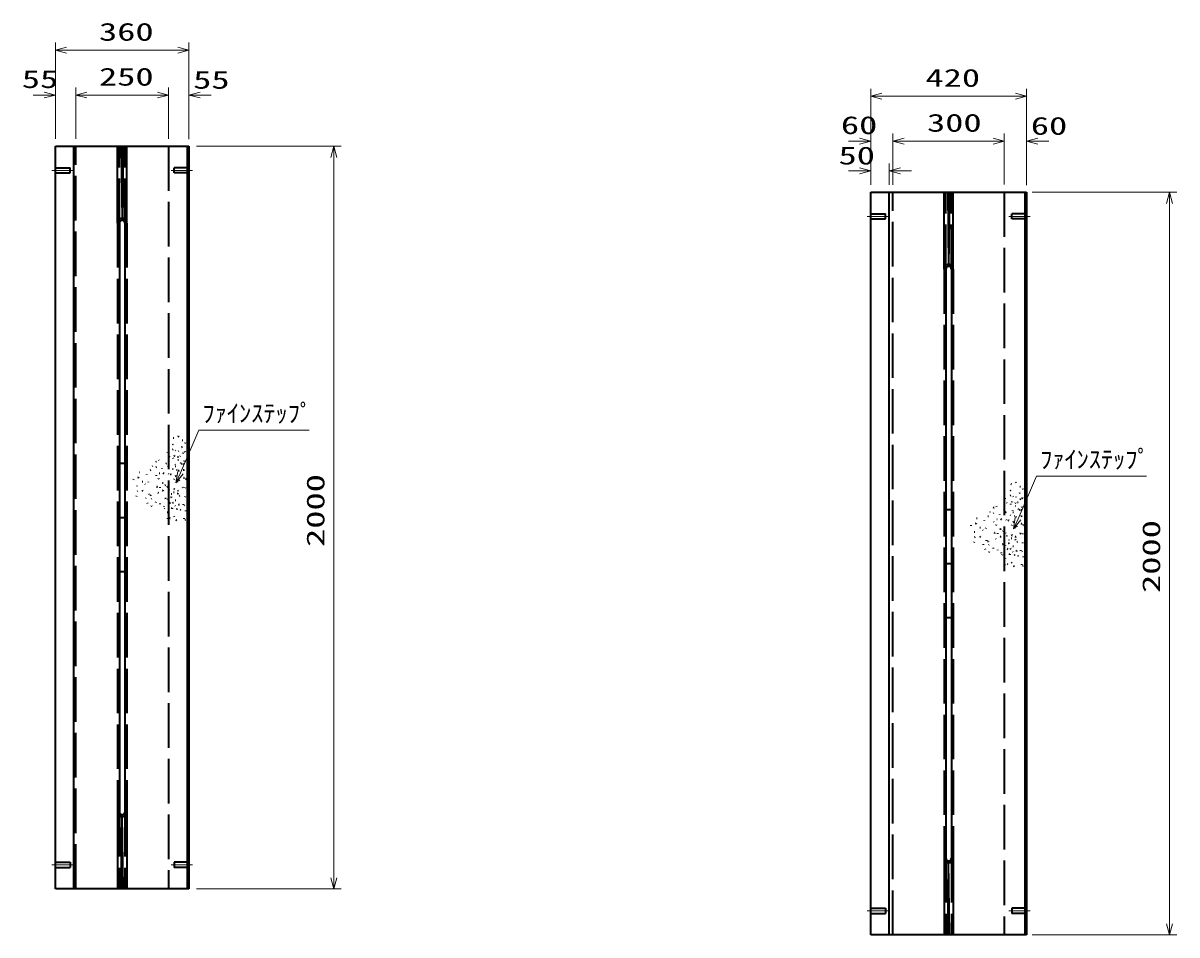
# Model space of a CAD drawing. Units: millimetres on the paper. Extents: x 0 to 841, y 0 to 594.
# Drawn here: x 274.7 to 430.1, y 290 to 412.7 of the extents above; entities that cross this region are included whole.
import ezdxf
from ezdxf.enums import TextEntityAlignment as Align

# ---------------------------------------------------------------- set-up
doc = ezdxf.new("R2010")
doc.units = ezdxf.units.MM
doc.linetypes.add('DASHED', pattern=[7.5, 6, -1.5])
doc.linetypes.add('USER1', pattern=[18.5, 12, -1.5, 3.5, -1.5])
for name, color, linetype, lineweight in [('D-BMK（構造物基準線）', 2, 'USER1', 18), ('D-STR-DIM（寸法）', 7, 'Continuous', 13), ('D-STR-HTXT（旗上げ）', 7, 'Continuous', 13), ('D-STR（構造物）', 1, 'Continuous', 35)]:
    doc.layers.add(name, color=color, linetype=linetype, lineweight=lineweight)
doc.styles.add('ＭＳ ゴシック', font='')
doc.styles.get('ＭＳ ゴシック').set_extended_font_data('MS Gothic')

# ---------------------------------------------------------------- blocks, each defined once
blk = doc.blocks.new('_Open30')
at = {"color": 7, "linetype": 'Continuous', "lineweight": 13}
for p, q in [((-1, 0.2679), (0, 0)), ((0, 0), (-1, -0.2679)), ((0, 0), (-1, 0))]:
    blk.add_line(p, q, dxfattribs=at)

msp = doc.modelspace()

# ---------------------------------------------------------------- linework, layer by layer
at = {"layer": 'D-BMK（構造物基準線）'}
for p, q in [((278.569, 392.904), (281.418, 392.904)), ((297.493, 392.904), (294.643, 392.904)), ((388.409, 386.705), (391.259, 386.705)), ((410.333, 386.705), (407.484, 386.705)), ((278.569, 299.404), (281.418, 299.404)), ((297.493, 299.404), (294.643, 299.404)), ((388.409, 293.205), (391.259, 293.205)), ((410.333, 293.205), (407.484, 293.205))]:
    msp.add_line(p, q, dxfattribs=at)
at = {"layer": 'D-STR-DIM（寸法）'}
for p, q in [((279.031, 404.05), (279.031, 410.1)), ((280.531, 409.1), (295.531, 409.1)), ((297.031, 404.08), (297.031, 410.1)), ((277.531, 403.05), (276.031, 403.05)), ((279.031, 397.154), (279.031, 404.05)), ((281.781, 397.205), (281.781, 404.05)), ((281.781, 397.154), (281.781, 404.05)), ((283.281, 403.05), (284.781, 403.05)), ((283.281, 403.05), (292.781, 403.05)), ((292.781, 403.05), (291.281, 403.05)), ((294.281, 397.154), (294.281, 404.05)), ((294.281, 397.19), (294.281, 404.05)), ((297.031, 397.123), (297.031, 404.05)), ((298.531, 403.05), (300.031, 403.05)), ((388.871, 397.852), (388.871, 403.902)), ((390.371, 402.902), (408.371, 402.902)), ((409.871, 397.882), (409.871, 403.902)), ((387.371, 396.852), (385.871, 396.852)), ((388.871, 390.955), (388.871, 397.852)), ((391.871, 391.007), (391.871, 397.852)), ((391.871, 390.955), (391.871, 397.852)), ((393.371, 396.852), (394.871, 396.852)), ((393.371, 396.852), (405.371, 396.852)), ((405.371, 396.852), (403.871, 396.852)), ((406.871, 391.022), (406.871, 397.852)), ((406.871, 390.992), (406.871, 397.852)), ((409.871, 390.925), (409.871, 397.852)), ((411.371, 396.852), (412.871, 396.852)), ((298.031, 396.154), (317.535, 396.154)), ((316.535, 297.654), (316.535, 394.654)), ((410.621, 389.955), (430.125, 389.955)), ((429.125, 291.455), (429.125, 388.455)), ((298.031, 296.154), (317.535, 296.154)), ((410.621, 289.955), (430.125, 289.955))]:
    msp.add_line(p, q, dxfattribs=at)
at = {"layer": 'D-STR-HTXT（旗上げ）'}
for p, q in [((388.871, 390.955), (388.871, 393.838)), ((391.371, 390.955), (391.371, 393.838)), ((387.371, 392.838), (385.871, 392.838)), ((392.871, 392.838), (394.371, 392.838))]:
    msp.add_line(p, q, dxfattribs=at)
for points in [[(313.204, 357.941), (298.374, 357.941), (295.874, 352.191)], [(426.044, 351.743), (411.214, 351.743), (408.715, 345.992)]]:
    msp.add_lwpolyline(points, dxfattribs=at)
at = {"layer": 'D-STR（構造物）'}
for p, q in [((279.031, 296.154), (279.031, 396.154)), ((279.031, 396.154), (297.031, 396.154)), ((281.531, 296.154), (281.531, 396.154)), ((287.406, 385.805), (287.406, 396.154)), ((287.406, 385.805), (287.406, 396.154)), ((287.906, 396.154), (288.031, 386.18)), ((288.156, 396.154), (288.031, 386.18)), ((288.656, 385.805), (288.656, 396.154)), ((296.781, 396.154), (296.781, 296.154)), ((297.031, 396.154), (297.031, 296.154)), ((388.871, 289.955), (388.871, 389.955)), ((388.871, 389.955), (409.871, 389.955)), ((391.371, 289.955), (391.371, 389.955)), ((398.746, 379.606), (398.746, 389.955)), ((398.746, 379.606), (398.746, 389.955)), ((399.246, 389.955), (399.371, 379.981)), ((399.496, 389.955), (399.371, 379.981)), ((399.996, 379.606), (399.996, 389.955)), ((409.621, 389.955), (409.621, 289.955)), ((409.871, 389.955), (409.871, 289.955)), ((287.656, 385.805), (287.656, 306.502)), ((288.406, 385.805), (288.406, 306.502)), ((398.996, 379.606), (398.996, 300.303)), ((399.746, 379.606), (399.746, 300.303)), ((294.799, 356.031), (294.852, 355.978)), ((294.852, 355.978), (294.905, 356.031)), ((294.913, 356.885), (294.986, 356.866)), ((295.539, 357.06), (295.596, 357.109)), ((295.596, 357.109), (295.644, 357.051)), ((296.114, 356.554), (296.189, 356.554)), ((296.462, 356.17), (296.515, 356.223)), ((296.515, 356.223), (296.568, 356.17)), ((294.145, 354.894), (294.138, 354.969)), ((294.892, 355.308), (294.827, 355.271)), ((295.062, 354.485), (295.001, 354.442)), ((295.062, 354.485), (295.105, 354.424)), ((295.279, 355.158), (295.205, 355.171)), ((295.618, 355.087), (295.644, 355.157)), ((295.827, 354.411), (295.895, 354.443)), ((296.098, 355.622), (296.025, 355.603)), ((296.078, 355.694), (296.098, 355.622)), ((296.215, 354.785), (296.228, 354.859)), ((296.228, 354.859), (296.302, 354.845)), ((296.41, 354.985), (296.471, 355.028)), ((296.471, 355.028), (296.514, 354.966)), ((288.656, 353.412), (287.406, 353.412)), ((292.127, 353.057), (292.147, 353.13)), ((292.6, 353.64), (292.547, 353.693)), ((292.575, 352.933), (292.64, 352.97)), ((292.6, 353.64), (292.653, 353.693)), ((293.016, 353.817), (292.978, 353.882)), ((293.981, 353.437), (293.923, 353.389)), ((294.166, 353.101), (294.227, 353.058)), ((294.227, 353.058), (294.184, 352.997)), ((294.433, 354.296), (294.363, 354.322)), ((294.846, 354.181), (294.877, 354.113)), ((295.173, 353.072), (295.248, 353.072)), ((295.192, 353.242), (295.179, 353.316)), ((295.496, 354.309), (295.558, 354.352)), ((295.605, 353.881), (295.53, 353.888)), ((295.558, 354.352), (295.601, 354.29)), ((295.949, 353.465), (295.9, 353.522)), ((296.06, 353.407), (295.998, 353.364)), ((296.103, 353.346), (296.06, 353.407)), ((296.351, 353.355), (296.277, 353.368)), ((296.338, 353.281), (296.351, 353.355)), ((296.342, 353.733), (296.38, 353.798)), ((296.38, 353.798), (296.445, 353.76)), ((289.534, 351.313), (289.515, 351.241)), ((290.217, 351.536), (290.16, 351.488)), ((290.265, 351.479), (290.217, 351.536)), ((290.374, 352.226), (290.3, 352.232)), ((291.339, 351.935), (291.346, 352.01)), ((291.818, 352.55), (291.893, 352.557)), ((292.593, 351.843), (292.625, 351.775)), ((292.868, 351.346), (292.926, 351.394)), ((292.926, 351.394), (292.974, 351.336)), ((293.083, 352.083), (293.008, 352.09)), ((293.391, 352.82), (293.366, 352.749)), ((293.642, 352.105), (293.574, 352.074)), ((293.642, 352.105), (293.611, 352.173)), ((294.33, 352), (294.282, 352.057)), ((294.582, 351.961), (294.517, 351.923)), ((294.545, 352.026), (294.582, 351.961)), ((294.809, 352.701), (294.883, 352.694)), ((295.023, 351.353), (294.985, 351.288)), ((295.186, 351.734), (295.259, 351.754)), ((295.259, 351.754), (295.239, 351.826)), ((295.417, 352.55), (295.344, 352.531)), ((295.579, 352.513), (295.641, 352.47)), ((295.641, 352.47), (295.598, 352.409)), ((296.26, 352.557), (296.334, 352.571)), ((296.39, 351.502), (296.316, 351.489)), ((296.334, 352.571), (296.347, 352.497)), ((296.403, 351.429), (296.39, 351.502)), ((296.632, 351.332), (296.571, 351.375)), ((296.589, 351.27), (296.632, 351.332)), ((289.987, 350.437), (290.062, 350.437)), ((290.81, 350.982), (290.735, 350.982)), ((290.755, 349.731), (290.82, 349.768)), ((290.82, 349.768), (290.783, 349.833)), ((291.189, 350.597), (291.136, 350.65)), ((291.558, 350.899), (291.589, 350.967)), ((292.695, 350.294), (292.695, 350.219)), ((292.77, 350.294), (292.695, 350.294)), ((293.163, 350.167), (293.144, 350.24)), ((293.444, 350.84), (293.519, 350.84)), ((293.546, 349.775), (293.478, 349.743)), ((293.519, 350.84), (293.519, 350.765)), ((293.578, 349.707), (293.546, 349.775)), ((293.844, 350.508), (293.791, 350.455)), ((294.123, 350.273), (294.066, 350.224)), ((294.123, 350.273), (294.172, 350.215)), ((294.308, 349.937), (294.37, 349.894)), ((294.37, 349.894), (294.327, 349.832)), ((295.013, 349.944), (295.071, 349.992)), ((295.071, 349.992), (295.022, 350.05)), ((295.446, 350.997), (295.433, 350.923)), ((295.58, 349.759), (295.507, 349.778)), ((295.56, 349.687), (295.58, 349.759)), ((295.7, 351.187), (295.639, 351.144)), ((295.7, 351.187), (295.743, 351.126)), ((296.141, 350.2), (296.202, 350.243)), ((296.202, 350.243), (296.245, 350.181)), ((296.494, 350.19), (296.481, 350.116)), ((407.639, 349.832), (407.693, 349.779)), ((407.693, 349.779), (407.746, 349.832)), ((407.754, 350.687), (407.826, 350.667)), ((408.379, 350.862), (408.437, 350.91)), ((408.437, 350.91), (408.485, 350.853)), ((408.955, 350.356), (409.03, 350.356)), ((409.302, 349.971), (409.355, 350.024)), ((409.355, 350.024), (409.408, 349.971)), ((289.951, 349.081), (289.932, 349.009)), ((290.091, 349.719), (290.033, 349.671)), ((291.196, 348.771), (291.17, 348.701)), ((291.65, 349.236), (291.631, 349.308)), ((291.834, 349.148), (291.769, 349.11)), ((291.834, 349.148), (291.872, 349.083)), ((291.958, 348.679), (292.011, 348.732)), ((292.575, 348.187), (292.594, 348.26)), ((292.831, 349.524), (292.902, 349.498)), ((293.876, 348.758), (293.808, 348.726)), ((293.908, 348.69), (293.876, 348.758)), ((294.154, 348.655), (294.129, 348.585)), ((294.649, 348.858), (294.576, 348.839)), ((294.703, 349.307), (294.628, 349.307)), ((294.629, 348.93), (294.649, 348.858)), ((294.917, 348.157), (294.864, 348.21)), ((295.026, 349.53), (294.951, 349.536)), ((295.174, 348.483), (295.249, 348.483)), ((295.559, 349.386), (295.487, 349.366)), ((295.579, 349.313), (295.559, 349.386)), ((295.746, 349.028), (295.803, 349.076)), ((295.803, 349.076), (295.755, 349.133)), ((296.499, 348.994), (296.493, 348.919)), ((406.985, 348.696), (406.979, 348.77)), ((407.733, 349.109), (407.668, 349.072)), ((407.903, 348.287), (407.841, 348.244)), ((407.903, 348.287), (407.946, 348.225)), ((408.12, 348.96), (408.046, 348.973)), ((408.459, 348.888), (408.484, 348.959)), ((408.667, 348.213), (408.735, 348.244)), ((408.938, 349.423), (408.866, 349.404)), ((408.919, 349.496), (408.938, 349.423)), ((409.055, 348.586), (409.068, 348.66)), ((409.068, 348.66), (409.142, 348.647)), ((409.25, 348.786), (409.312, 348.829)), ((409.312, 348.829), (409.355, 348.768)), ((291.415, 348.125), (291.447, 348.057)), ((291.938, 347.7), (291.996, 347.749)), ((291.996, 347.749), (292.044, 347.691)), ((293.095, 348.025), (293.101, 347.95)), ((293.62, 347.653), (293.62, 347.578)), ((293.736, 347.36), (293.683, 347.307)), ((294.165, 346.829), (294.09, 346.829)), ((294.165, 346.904), (294.165, 346.829)), ((294.496, 348.105), (294.424, 348.125)), ((294.477, 348.033), (294.496, 348.105)), ((294.72, 347.422), (294.662, 347.374)), ((294.72, 347.422), (294.672, 347.48)), ((294.81, 347.348), (294.81, 347.423)), ((294.864, 348.104), (294.917, 348.157)), ((295.233, 347.704), (295.165, 347.736)), ((295.341, 347.347), (295.416, 347.34)), ((295.416, 347.34), (295.409, 347.265)), ((295.686, 347.875), (295.614, 347.894)), ((295.686, 347.875), (295.667, 347.803)), ((295.909, 347.192), (295.852, 347.144)), ((295.861, 347.249), (295.909, 347.192)), ((296.27, 347.873), (296.277, 347.947)), ((296.466, 347.72), (296.418, 347.777)), ((296.599, 347.035), (296.605, 347.11)), ((399.996, 347.214), (398.746, 347.214)), ((404.968, 346.859), (404.987, 346.931)), ((405.44, 347.441), (405.387, 347.494)), ((405.415, 346.734), (405.48, 346.772)), ((405.44, 347.441), (405.493, 347.494)), ((405.856, 347.618), (405.818, 347.683)), ((406.821, 347.239), (406.764, 347.19)), ((407.006, 346.903), (407.068, 346.86)), ((407.068, 346.86), (407.025, 346.798)), ((407.274, 348.098), (407.203, 348.124)), ((407.686, 347.982), (407.718, 347.914)), ((408.014, 346.873), (408.089, 346.873)), ((408.033, 347.044), (408.02, 347.118)), ((408.337, 348.11), (408.398, 348.153)), ((408.445, 347.683), (408.371, 347.689)), ((408.398, 348.153), (408.441, 348.092)), ((408.789, 347.266), (408.741, 347.324)), ((408.9, 347.209), (408.839, 347.166)), ((408.943, 347.147), (408.9, 347.209)), ((409.192, 347.156), (409.118, 347.169)), ((409.179, 347.083), (409.192, 347.156)), ((409.183, 347.534), (409.22, 347.599)), ((409.22, 347.599), (409.285, 347.562)), ((287.656, 346.154), (288.406, 346.154)), ((294.15, 346.05), (294.118, 345.982)), ((294.515, 346.067), (294.462, 346.12)), ((294.462, 346.014), (294.515, 346.067)), ((294.97, 346.326), (295.023, 346.273)), ((295.272, 345.852), (295.34, 345.82)), ((295.34, 345.82), (295.308, 345.752)), ((296.376, 345.989), (296.383, 346.063)), ((296.515, 345.788), (296.573, 345.836)), ((296.573, 345.836), (296.524, 345.893)), ((402.375, 345.114), (402.355, 345.042)), ((403.058, 345.338), (403, 345.29)), ((403.106, 345.28), (403.058, 345.338)), ((403.215, 346.027), (403.14, 346.034)), ((404.18, 345.737), (404.186, 345.811)), ((404.658, 346.351), (404.733, 346.358)), ((405.434, 345.644), (405.466, 345.576)), ((405.709, 345.147), (405.766, 345.195)), ((405.766, 345.195), (405.814, 345.138)), ((405.923, 345.885), (405.849, 345.891)), ((406.232, 346.621), (406.206, 346.551)), ((406.483, 345.907), (406.415, 345.875)), ((406.483, 345.907), (406.451, 345.975)), ((407.17, 345.801), (407.122, 345.858)), ((407.423, 345.762), (407.358, 345.725)), ((407.385, 345.827), (407.423, 345.762)), ((407.649, 346.502), (407.724, 346.496)), ((407.863, 345.155), (407.826, 345.09)), ((408.027, 345.536), (408.099, 345.555)), ((408.099, 345.555), (408.08, 345.628)), ((408.257, 346.352), (408.185, 346.332)), ((408.42, 346.314), (408.481, 346.271)), ((408.481, 346.271), (408.438, 346.21)), ((409.101, 346.359), (409.175, 346.372)), ((409.231, 345.304), (409.157, 345.291)), ((409.175, 346.372), (409.188, 346.298)), ((409.244, 345.23), (409.231, 345.304)), ((409.473, 345.133), (409.411, 345.176)), ((409.43, 345.072), (409.473, 345.133)), ((402.827, 344.238), (402.902, 344.238)), ((403.651, 344.783), (403.576, 344.783)), ((403.596, 343.532), (403.661, 343.57)), ((403.661, 343.57), (403.623, 343.635)), ((404.029, 344.399), (403.976, 344.452)), ((404.398, 344.7), (404.43, 344.768)), ((405.536, 344.096), (405.536, 344.021)), ((405.611, 344.096), (405.536, 344.096)), ((406.004, 343.968), (405.984, 344.041)), ((406.284, 344.641), (406.359, 344.641)), ((406.386, 343.576), (406.318, 343.544)), ((406.359, 344.641), (406.359, 344.566)), ((406.418, 343.508), (406.386, 343.576)), ((406.685, 344.309), (406.632, 344.256)), ((406.964, 344.074), (406.906, 344.026)), ((406.964, 344.074), (407.012, 344.016)), ((407.149, 343.738), (407.21, 343.695)), ((407.21, 343.695), (407.167, 343.634)), ((407.854, 343.745), (407.911, 343.794)), ((407.911, 343.794), (407.863, 343.851)), ((408.286, 344.799), (408.273, 344.725)), ((408.42, 343.56), (408.348, 343.58)), ((408.401, 343.488), (408.42, 343.56)), ((408.541, 344.988), (408.479, 344.945)), ((408.541, 344.988), (408.584, 344.927)), ((408.981, 344.001), (409.043, 344.044)), ((409.043, 344.044), (409.086, 343.983)), ((409.334, 343.992), (409.321, 343.918)), ((402.792, 342.883), (402.772, 342.81)), ((402.931, 343.521), (402.874, 343.472)), ((404.037, 342.573), (404.011, 342.502)), ((404.491, 343.037), (404.471, 343.11)), ((404.675, 342.949), (404.61, 342.912)), ((404.675, 342.949), (404.712, 342.884)), ((404.799, 342.48), (404.852, 342.534)), ((405.415, 341.988), (405.434, 342.061)), ((405.672, 343.325), (405.742, 343.3)), ((406.717, 342.559), (406.649, 342.527)), ((406.748, 342.491), (406.717, 342.559)), ((406.995, 342.457), (406.969, 342.386)), ((407.489, 342.659), (407.417, 342.64)), ((407.544, 343.108), (407.469, 343.108)), ((407.47, 342.732), (407.489, 342.659)), ((407.758, 341.959), (407.705, 342.012)), ((407.866, 343.331), (407.792, 343.338)), ((408.014, 342.284), (408.089, 342.284)), ((408.4, 343.187), (408.328, 343.168)), ((408.419, 343.114), (408.4, 343.187)), ((408.586, 342.829), (408.644, 342.877)), ((408.644, 342.877), (408.595, 342.935)), ((409.34, 342.795), (409.333, 342.72)), ((404.256, 341.926), (404.287, 341.858)), ((404.779, 341.502), (404.836, 341.55)), ((404.836, 341.55), (404.884, 341.493)), ((405.935, 341.826), (405.942, 341.752)), ((406.461, 341.454), (406.461, 341.379)), ((406.577, 341.162), (406.524, 341.109)), ((407.006, 340.631), (406.931, 340.631)), ((407.006, 340.706), (407.006, 340.631)), ((407.337, 341.907), (407.264, 341.926)), ((407.317, 341.834), (407.337, 341.907)), ((407.56, 341.224), (407.503, 341.176)), ((407.56, 341.224), (407.512, 341.281)), ((407.65, 341.149), (407.65, 341.224)), ((407.705, 341.906), (407.758, 341.959)), ((408.074, 341.505), (408.006, 341.537)), ((408.181, 341.148), (408.256, 341.141)), ((408.256, 341.141), (408.25, 341.067)), ((408.526, 341.676), (408.454, 341.696)), ((408.526, 341.676), (408.507, 341.604)), ((408.75, 340.993), (408.692, 340.945)), ((408.702, 341.051), (408.75, 340.993)), ((409.111, 341.674), (409.117, 341.749)), ((409.307, 341.521), (409.259, 341.579)), ((409.439, 340.836), (409.446, 340.911)), ((287.406, 338.895), (288.656, 338.895)), ((398.996, 339.955), (399.746, 339.955)), ((406.991, 339.852), (406.959, 339.784)), ((407.355, 339.869), (407.302, 339.922)), ((407.302, 339.816), (407.355, 339.869)), ((407.811, 340.128), (407.864, 340.075)), ((408.112, 339.653), (408.18, 339.621)), ((408.18, 339.621), (408.148, 339.553)), ((409.217, 339.79), (409.223, 339.865)), ((409.356, 339.589), (409.413, 339.637)), ((409.413, 339.637), (409.365, 339.695)), ((398.746, 332.696), (399.996, 332.696)), ((287.406, 306.502), (287.406, 296.154)), ((288.656, 306.502), (288.656, 296.154)), ((287.906, 296.154), (288.031, 306.127)), ((287.906, 296.154), (288.031, 306.127)), ((288.156, 296.154), (288.031, 306.127)), ((288.156, 296.154), (288.031, 306.127)), ((398.746, 300.303), (398.746, 289.955)), ((399.996, 300.303), (399.996, 289.955)), ((399.246, 289.955), (399.371, 299.928)), ((399.246, 289.955), (399.371, 299.928)), ((399.496, 289.955), (399.371, 299.928)), ((399.496, 289.955), (399.371, 299.928)), ((297.031, 296.154), (279.031, 296.154)), ((409.871, 289.955), (388.871, 289.955))]:
    msp.add_line(p, q, dxfattribs=at)
at = {"layer": 'D-STR（構造物）', "linetype": 'DASHED'}
for p, q in [((281.781, 296.154), (281.781, 396.154)), ((287.656, 385.805), (287.656, 396.154)), ((288.406, 385.805), (288.406, 396.154)), ((294.281, 396.154), (294.281, 296.154)), ((279.031, 393.254), (281.031, 393.254)), ((279.031, 392.554), (281.031, 392.554)), ((281.031, 392.554), (281.031, 393.254)), ((295.031, 392.554), (295.031, 393.254)), ((297.031, 393.254), (295.031, 393.254)), ((297.031, 392.554), (295.031, 392.554)), ((391.871, 289.955), (391.871, 389.955)), ((398.996, 379.606), (398.996, 389.955)), ((399.746, 379.606), (399.746, 389.955)), ((406.871, 389.955), (406.871, 289.955)), ((287.406, 385.805), (287.406, 306.502)), ((288.656, 385.805), (288.656, 306.502)), ((388.871, 387.055), (390.871, 387.055)), ((388.871, 386.355), (390.871, 386.355)), ((390.871, 386.355), (390.871, 387.055)), ((407.871, 386.355), (407.871, 387.055)), ((409.871, 387.055), (407.871, 387.055)), ((409.871, 386.355), (407.871, 386.355)), ((398.746, 379.606), (398.746, 300.303)), ((399.996, 379.606), (399.996, 300.303)), ((287.656, 306.502), (287.656, 296.154)), ((288.406, 306.502), (288.406, 296.154)), ((398.996, 300.303), (398.996, 289.955)), ((399.746, 300.303), (399.746, 289.955)), ((279.031, 299.754), (281.031, 299.754)), ((279.031, 299.054), (281.031, 299.054)), ((281.031, 299.754), (281.031, 299.054)), ((297.031, 299.754), (295.031, 299.754)), ((295.031, 299.754), (295.031, 299.054)), ((297.031, 299.054), (295.031, 299.054)), ((388.871, 293.555), (390.871, 293.555)), ((388.871, 292.855), (390.871, 292.855)), ((390.871, 293.555), (390.871, 292.855)), ((409.871, 293.555), (407.871, 293.555)), ((407.871, 293.555), (407.871, 292.855)), ((409.871, 292.855), (407.871, 292.855))]:
    msp.add_line(p, q, dxfattribs=at)
for centre, start, end in [((288.031, 385.805), 0, 180), ((399.371, 379.606), 0, 180), ((288.031, 306.502), 180, 0), ((399.371, 300.303), 180, 0)]:
    msp.add_arc(centre, 0.625, start, end, dxfattribs=at)
at = {"layer": 'D-STR（構造物）'}
for centre, start, end in [((288.031, 385.805), 0, 180), ((399.371, 379.606), 0, 180), ((288.031, 306.502), 180, 0), ((399.371, 300.303), 180, 0)]:
    msp.add_arc(centre, 0.375, start, end, dxfattribs=at)

# ---------------------------------------------------------------- block references
at = {"layer": 'D-STR-DIM（寸法）', "xscale": 1.5, "yscale": 1.5}
for p, rotation in [((279.031, 409.1), 180), ((281.781, 403.05), 180), ((281.781, 403.05), 180), ((297.031, 403.05), 180), ((388.871, 402.902), 180), ((391.871, 396.852), 180), ((391.871, 396.852), 180), ((409.871, 396.852), 180), ((316.535, 396.154), 90), ((429.125, 389.955), 90), ((316.535, 296.154), 270), ((429.125, 289.955), 270)]:
    msp.add_blockref('_Open30', p, dxfattribs=dict(at, rotation=rotation))
for p in [(297.031, 409.1), (279.031, 403.05), (294.281, 403.05), (294.281, 403.05), (409.871, 402.902), (388.871, 396.852), (406.871, 396.852), (406.871, 396.852)]:
    msp.add_blockref('_Open30', p, dxfattribs=at)
at = {"layer": 'D-STR-HTXT（旗上げ）', "xscale": 1.5, "yscale": 1.5}
msp.add_blockref('_Open30', (388.871, 392.838), dxfattribs=at)
for p, rotation in [((391.371, 392.838), 180), ((295.276, 350.815), 246.50838), ((408.117, 344.617), 246.50838)]:
    msp.add_blockref('_Open30', p, dxfattribs=dict(at, rotation=rotation))

# ---------------------------------------------------------------- texts
at = {"layer": 'D-STR-DIM（寸法）', "style": 'ＭＳ ゴシック', "width": 1.5}
for s, p in [('360', (284.906, 409.638)), ('55', (274.512, 403.269)), ('250', (284.906, 403.588)), ('55', (297.596, 403.174)), ('420', (396.246, 403.439)), ('60', (384.857, 397.07)), ('300', (396.455, 397.389)), ('60', (410.441, 396.975))]:
    msp.add_text(s, height=2.405, dxfattribs=at).set_placement(p, align=Align.BOTTOM_LEFT)
for p in [(315.997, 342.195), (428.588, 335.997)]:
    msp.add_text('2000', height=2.405, rotation=90, dxfattribs=at).set_placement(p, align=Align.BOTTOM_LEFT)
at = {"layer": 'D-STR-HTXT（旗上げ）', "style": 'ＭＳ ゴシック', "width": 1.5}
msp.add_text('50', height=2.405, dxfattribs=at).set_placement((384.539, 392.972), align=Align.BOTTOM_LEFT)
at = {"layer": 'D-STR-HTXT（旗上げ）', "style": 'ＭＳ ゴシック'}
for p in [(298.853, 358.267), (411.694, 352.068)]:
    msp.add_text('ﾌｧｲﾝｽﾃｯﾌﾟ', height=2.405, dxfattribs=at).set_placement(p, align=Align.BOTTOM_LEFT)

doc.saveas('drawing.dxf')
